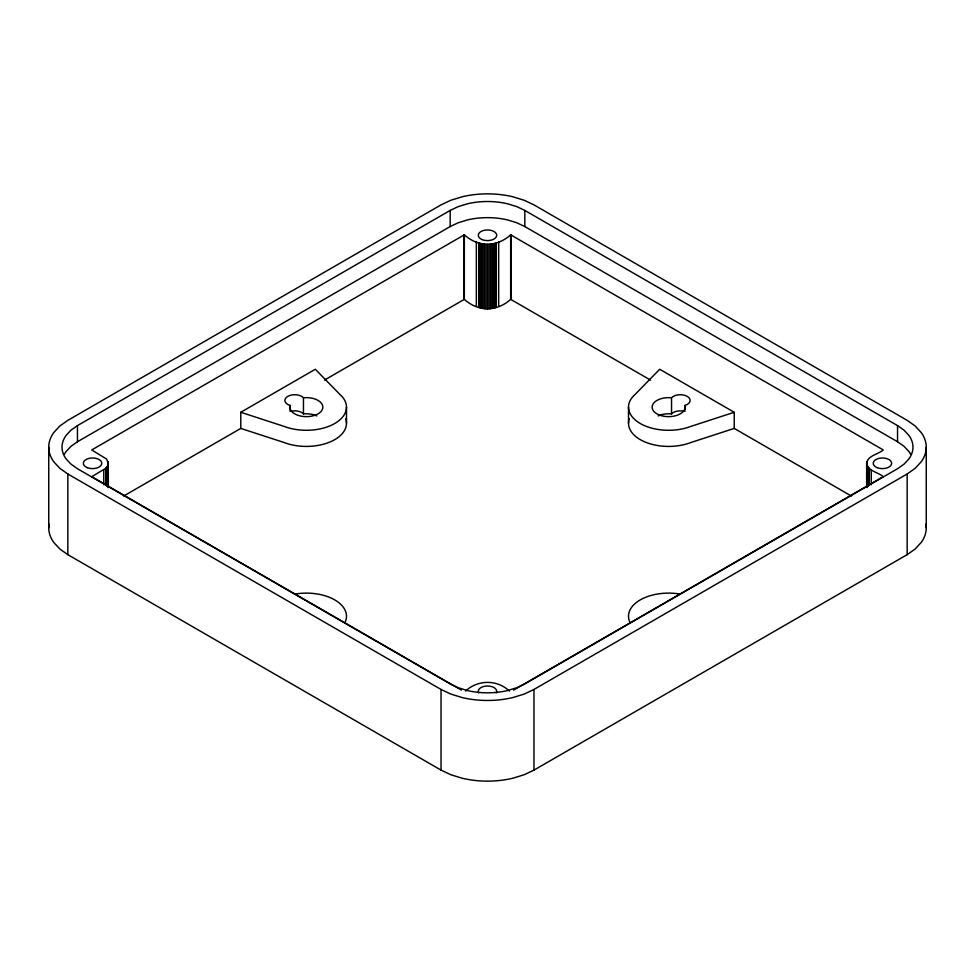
<?xml version="1.0" encoding="UTF-8"?>
<svg xmlns="http://www.w3.org/2000/svg" width="975" height="975" viewBox="0 0 975 975"><rect width="100%" height="100%" fill="white"/><g stroke="black" fill="none" stroke-linecap="round" stroke-linejoin="round"><path stroke-width="1.46" d="M866.641 487.317L866.641 463.296C867.652 455.423 878.39 454.374 883.253 449.938L510.656 234.817C496.884 247.345 478.116 247.345 464.344 234.817L91.723 449.95L106.494 458.993L108.359 463.296L107.677 465.952L105.69 468.366L91.748 476.665L461.407 690.105M290.087 405.442L290.002 406.209A16.465 9.506 0 0 0 305.845 416.642A16.465 9.506 0 0 0 322.847 406.831A16.465 9.506 0 0 0 304.773 397.678L303.457 397.727A9.884 5.704 0 0 0 287.759 396.386A9.884 5.704 0 0 0 290.087 405.442L290.087 411.316M77.452 425.612L70.931 430.207L66.044 435.484A52.882 30.53 0 0 0 66.044 458.847L70.931 464.124L77.452 468.719L450.17 683.902L458.116 687.668L467.257 690.495A52.882 30.53 0 0 0 507.743 690.495L516.884 687.668L524.83 683.902L897.548 468.719L904.069 464.124L908.956 458.847A52.882 30.53 0 0 0 908.956 435.484L904.069 430.207L897.548 425.612L524.83 210.429L516.884 206.663L507.743 203.836A52.882 30.53 0 0 0 467.257 203.836L458.116 206.663L450.17 210.429L77.452 425.612L77.452 441.748L70.931 446.331L66.044 451.62A52.882 30.53 0 0 0 64.301 454.435M907.152 473.996L915.098 468.39L921.217 461.784A66.154 38.196 0 0 0 921.217 432.547L915.098 425.941L907.152 420.335L533.971 204.884L524.258 200.289L512.813 196.767A66.154 38.196 0 0 0 462.187 196.767L450.742 200.289L441.029 204.884L67.848 420.335L59.902 425.941L53.783 432.547A66.154 38.196 0 0 0 53.783 461.784L59.902 468.39L67.848 473.996L441.029 689.447L450.742 694.042L462.187 697.564A66.154 38.196 0 0 0 512.813 697.564L524.258 694.042L533.971 689.447L907.152 473.996L907.152 554.665L533.971 770.116L524.258 774.711L512.813 778.233A66.154 38.196 0 0 1 462.187 778.233L450.742 774.711L441.029 770.116L67.848 554.665L59.902 549.059L53.783 542.453A66.154 38.196 0 0 1 49.067 524.087M907.152 554.665L915.098 549.059L921.217 542.453A66.154 38.196 0 0 0 925.933 524.087M77.452 441.748L450.17 226.566L458.116 222.8L467.257 219.972A52.882 30.53 0 0 1 507.743 219.972L516.884 222.8L524.83 226.566L897.548 441.748L904.069 446.331L908.956 451.62A52.882 30.53 0 0 1 910.699 454.435M240.776 412.279L315.303 369.257L339.727 394.278A40.097 23.144 0 0 1 334.742 423.503A40.097 23.144 0 0 1 284.115 426.392L240.776 412.279L240.776 428.415L123.618 496.056M324.517 380.067L464.344 299.349C478.116 311.878 496.884 311.878 510.656 299.349L650.483 380.067M465.55 691.092C477.872 679.49 497.128 679.49 509.45 691.092M513.593 690.105L883.253 476.665C878.39 472.217 867.652 471.169 866.641 463.296M734.224 412.279L690.885 426.392A40.097 23.144 0 0 1 640.258 423.503A40.097 23.144 0 0 1 635.273 394.278L659.697 369.257L734.224 412.279L734.224 428.415L851.382 496.056M734.224 428.415L690.885 442.516A40.097 23.144 0 0 1 646.328 442.516A40.097 23.144 0 0 1 629.289 418.75M290.964 411.279A9.884 5.704 0 0 1 301.019 412.145L301.738 412.51A9.884 5.704 0 0 1 303.457 413.863L304.773 413.814A16.465 9.506 0 0 1 316.838 415.923M671.543 397.727L670.227 397.678A16.465 9.506 0 0 0 652.153 406.831A16.465 9.506 0 0 0 669.155 416.642A16.465 9.506 0 0 0 684.998 406.209L684.913 405.442A9.884 5.704 0 0 0 687.241 396.386A9.884 5.704 0 0 0 671.543 397.727L671.543 413.863L670.227 413.814A16.465 9.506 0 0 0 658.162 415.923M240.776 428.415L284.115 442.516A40.097 23.144 0 0 0 328.673 442.516A40.097 23.144 0 0 0 345.711 418.75M926.25 447.159L926.25 527.841M897.548 425.612L897.548 441.748M871.272 469.755L871.272 484.758M869.31 468.366L869.31 484.88M868.506 467.598L868.506 485.611M867.848 466.793L867.848 486.306M867.323 465.952L867.323 485.465M866.946 461.516L866.946 487.597M866.726 462.406L866.726 486.708M684.913 405.442L684.913 411.316M628.509 407.136L628.509 423.272M533.971 689.447L533.971 770.116M524.83 210.429L524.83 226.566M510.949 234.975L510.949 299.508M510.656 234.817L510.656 299.349M498.676 241.727L498.676 306.26M496.287 242.86L496.287 307.405M494.947 243.323L494.947 307.856M493.545 243.713L493.545 308.246M492.095 244.006L492.095 308.551M490.583 244.225L490.583 308.758M489.048 244.359L489.048 308.892M487.5 244.408L487.5 308.941M485.952 244.359L485.952 308.892M484.417 244.225L484.417 308.758M482.905 244.006L482.905 308.551M481.455 243.713L481.455 308.246M480.053 243.323L480.053 307.856M478.713 242.86L478.713 307.405M476.324 241.727L476.324 306.26M464.344 234.817L464.344 299.349M464.051 234.975L464.051 299.508M450.17 210.429L450.17 226.566M441.029 689.447L441.029 770.116M346.491 407.136L346.491 423.272M303.457 397.727L303.457 413.863M108.274 462.406L108.359 487.317M108.054 461.516L108.054 487.597M107.677 465.952L107.677 485.465M107.153 466.793L107.153 486.306M106.494 467.598L106.494 485.611M105.69 468.366L105.69 484.88M103.728 469.755L103.728 484.758M67.848 473.996L67.848 554.665M48.75 447.159L48.75 527.841M478.676 692.872A9.226 5.326 0 0 1 487.5 685.998A9.226 5.326 0 0 1 496.324 692.872M671.543 413.863A9.884 5.704 0 0 1 684.036 411.279M294.755 594.116A40.097 23.144 0 0 1 334.742 599.893A40.097 23.144 0 0 1 344.76 622.988M630.24 622.988A40.097 23.144 0 0 1 640.258 599.893A40.097 23.144 0 0 1 680.245 594.116M877.086 467.622A9.226 5.326 0 0 0 891.625 463.82A9.226 5.326 0 0 0 878.646 458.445A9.226 5.326 0 0 0 877.086 467.622M482.125 239.606A9.226 5.326 0 0 0 496.677 235.792A9.226 5.326 0 0 0 483.697 230.429A9.226 5.326 0 0 0 482.125 239.606M87.177 467.622A9.226 5.326 0 0 0 101.729 463.82A9.226 5.326 0 0 0 88.737 458.445A9.226 5.326 0 0 0 87.177 467.622"/></g></svg>
